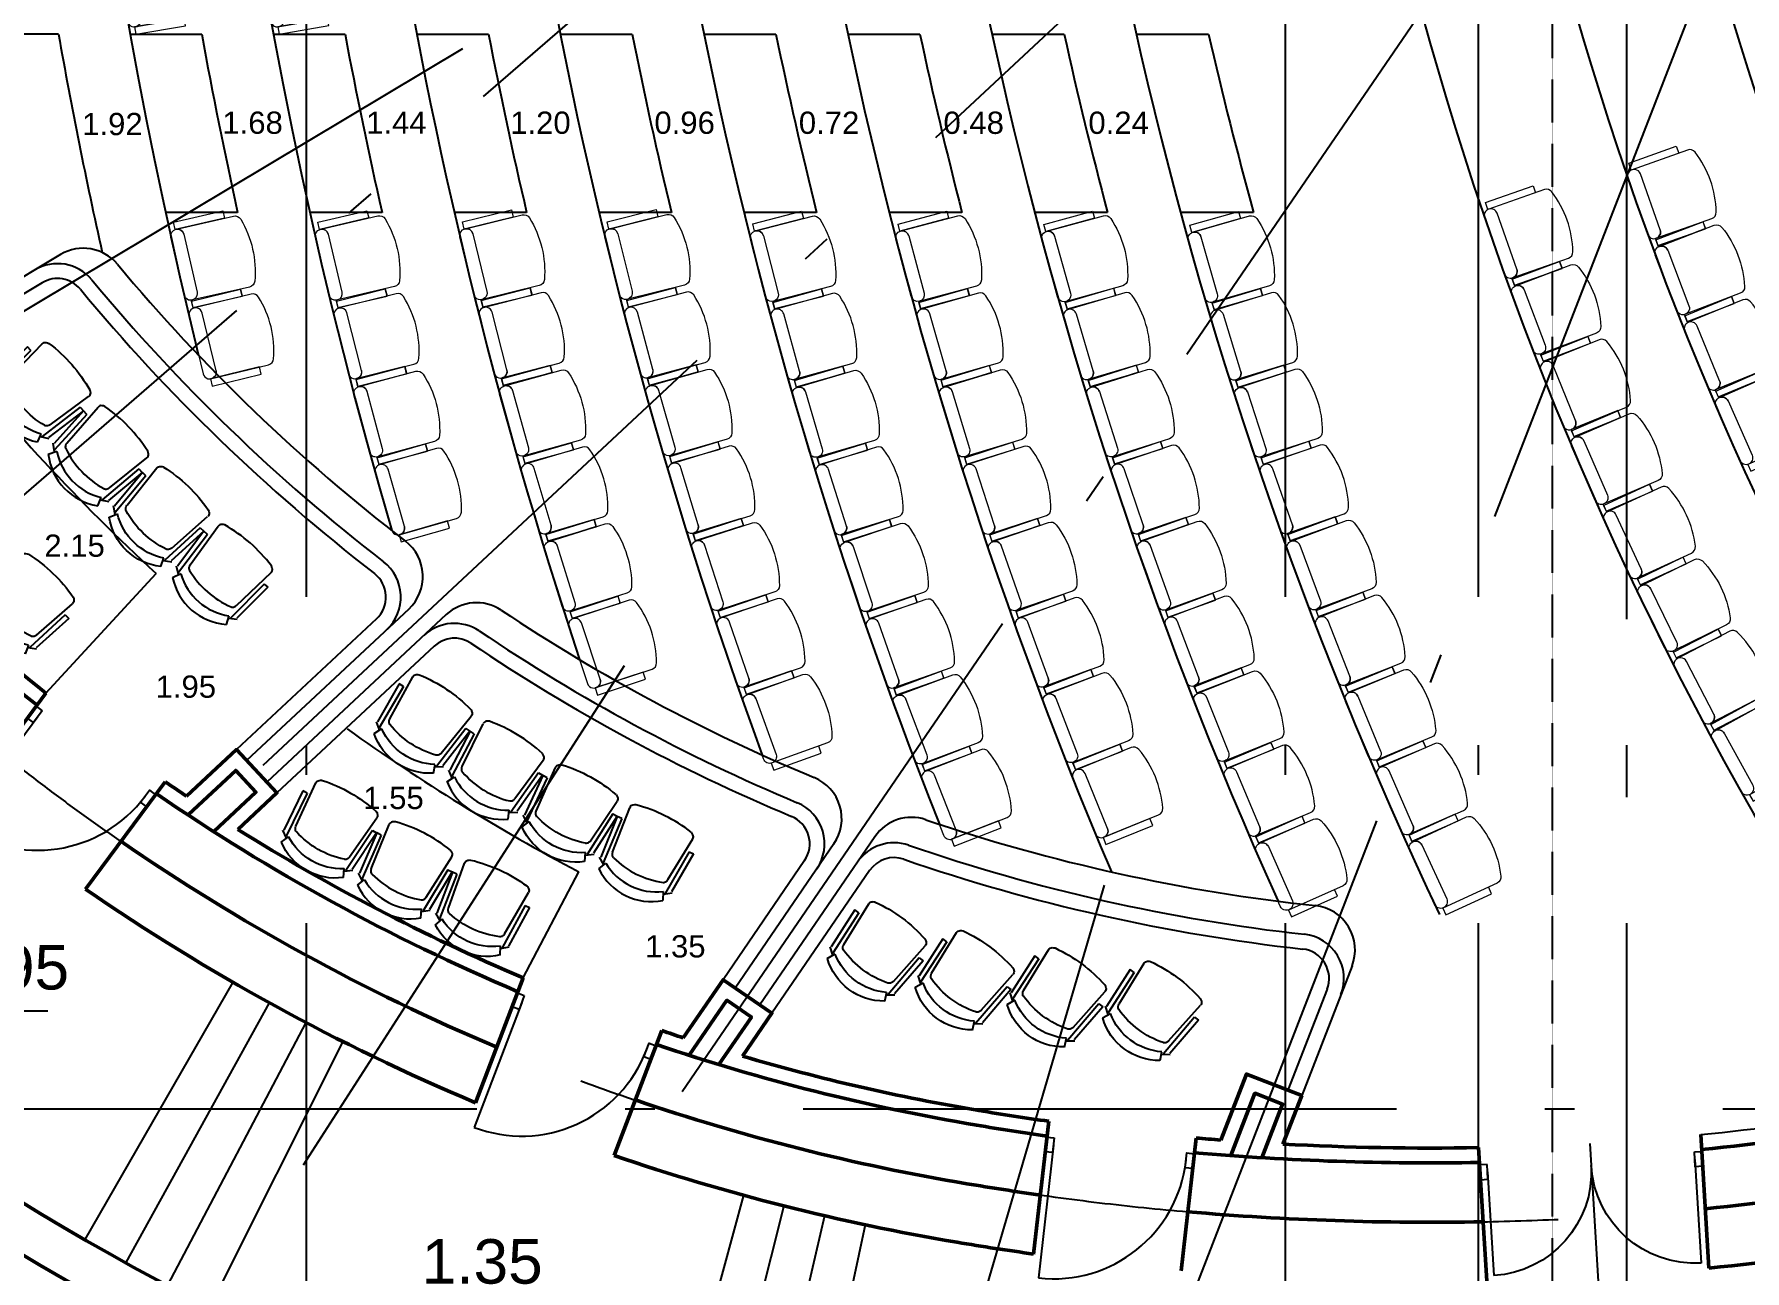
# Model space of a CAD drawing. Header units: millimetres. Extents: x 2558 to 253942, y 1343 to 186042.
# Drawn here: x 158767 to 170299, y 130652 to 138984 of the extents above; entities that cross this region are included whole.
import ezdxf

# ---------------------------------------------------------------- set-up
doc = ezdxf.new("R2010")
doc.units = ezdxf.units.MM
for name, pattern in [('DASHED', [0.75, 0.5, -0.25]), ('DOGSL_1', [0]), ('OSY', [6200, 4000, -1000, 200, -1000])]:
    doc.linetypes.add(name, pattern=pattern)
for name, color, linetype in [('axes', 40, 'OSY'), ('dim100', 7, 'Continuous'), ('DV', 70, 'Continuous'), ('F', 4, 'Continuous'), ('Furniture', 61, 'Continuous'), ('P', 3, 'Continuous'), ('R', 7, 'Continuous'), ('SEATS PARTER 54sm', 9, 'Continuous')]:
    doc.layers.add(name, color=color, linetype=linetype)
doc.layers.add('Kolumns', color=5, linetype='Continuous', lineweight=50)
doc.layers.add('ST', color=5, linetype='Continuous', lineweight=50)
doc.styles.add('DIM100', font='arial.ttf')

# ---------------------------------------------------------------- blocks, each defined once
blk = doc.blocks.new('otmetka')
at = {"color": 0}
for p, q in [((-277, 77), (-76, 278)), ((-263, 0), (1, 264)), ((1, 99), (-147, 247)), ((1, 189), (-85, 275)), ((-262, 0), (-286, 24)), ((-172, 0), (-270, 98)), ((-81, 0), (-240, 158)), ((1, 8), (-198, 208)), ((-172, 0), (1, 173)), ((-82, 0), (1, 83)), ((1, -234), (235, 0)), ((1, -144), (145, 0)), ((1, -53), (54, 0)), ((230, -175), (54, 0)), ((264, -119), (145, 0)), ((285, -49), (235, 0)), ((185, -221), (1, -37)), ((131, -257), (1, -128)), ((64, -281), (1, -218)), ((40, -285), (286, -39))]:
    blk.add_line(p, q, dxfattribs=at)
for p, q in [((0, 426), (0, -426)), ((-426, 0), (1885, 0))]:
    blk.add_line(p, q)
blk.add_circle((0, 0), 288)
blk = doc.blocks.new('90')
at = {"layer": 'DV'}
blk.add_line((50, 0), (50, -900), dxfattribs=at)
for points in [[(50, 50), (50, -50), (0, -50), (0, 50)], [(1000, 50), (1000, -50), (950, -50), (950, 50)]]:
    blk.add_lwpolyline(points, close=True, dxfattribs=at)
blk.add_arc((50, 0), 900, 270, 0, dxfattribs=at)
blk = doc.blocks.new('77')
at = {"layer": 'DV'}
for p, q in [((50, 0), (50, -700)), ((1450, 0), (1450, -700))]:
    blk.add_line(p, q, dxfattribs=at)
for points in [[(50, 50), (0, 50), (0, -50), (50, -50)], [(1450, 50), (1500, 50), (1500, -50), (1450, -50)]]:
    blk.add_lwpolyline(points, close=True, dxfattribs=at)
for centre, start, end in [((50, 0), 270, 0), ((1450, 0), 180, 270)]:
    blk.add_arc(centre, 700, start, end, dxfattribs=at)
blk = doc.blocks.new('C430')
at = {"linetype": 'DOGSL_1'}
for p, q in [((82, 190), (-210, 216)), ((211, 220), (160, 197)), ((82, -190), (-210, -216)), ((211, -220), (160, -197))]:
    blk.add_line(p, q, dxfattribs=at)
at = {"linetype": 'Continuous'}
for p, q in [((-129, 231), (-129, 261)), ((174, 204), (143, 248)), ((174, -204), (143, -248)), ((-129, -231), (-129, -261))]:
    blk.add_line(p, q, dxfattribs=at)
for p, q in [((-129, 261), (140, 242)), ((-129, 231), (165, 212)), ((-129, -231), (165, -212)), ((-129, -261), (140, -242))]:
    blk.add_line(p, q)
at = {"linetype": 'DOGSL_1'}
for centre, radius, start, end in [((-212, 189), 27.4, 86.0279, 142.3212), ((-173, 159), 76.7, 142.3214, 155.7722), ((77, 154), 36.8, 56.371, 82.2515), ((81, 157), 32.5, 24.2753, 58.9946), ((-173, -159), 76.7, 204.2278, 217.6786), ((-212, -189), 27.4, 217.6788, 273.9721), ((77, -154), 36.8, 277.7485, 303.629), ((81, -157), 32.5, 301.0054, 335.7247)]:
    blk.add_arc(centre, radius, start, end, dxfattribs=at)
for centre, radius, start, end in [((-76, 0), 361, 322.5632, 37.4365), ((685, 0), 947, 168.423, 191.577)]:
    blk.add_arc(centre, radius, start, end)
at = {"linetype": 'Continuous'}
for centre, radius, start, end in [((-415, 1), 552, 342.0039, 17.8524), ((-150, 0), 368, 327.6371, 32.3629)]:
    blk.add_arc(centre, radius, start, end, dxfattribs=at)

msp = doc.modelspace()

# ---------------------------------------------------------------- linework, layer by layer
at = {"layer": 'axes'}
for p, q in [((160601.4, 182593.4), (160601.4, 101893.4)), ((167201.4, 182593.4), (167201.4, 101893.4)), ((168501.4, 182593.4), (168501.4, 101893.4)), ((169501.4, 182593.4), (169501.4, 101893.4)), ((169501.4, 145243.4), (141538.7, 121013.6)), ((172301.4, 145243.4), (156982.9, 136095.4)), ((172301.4, 145243.4), (159778.4, 133562.5)), ((172301.4, 145243.4), (163135.9, 131858)), ((172301.4, 145243.4), (166433.4, 130119.2)), ((169501.4, 145243.4), (169501.4, 126349.1)), ((162743.4, 134727.7), (149497.7, 114117)), ((165979.7, 133249.7), (159077.3, 109742.2)), ((132951.4, 131743.4), (248059.2, 131743.4))]:
    msp.add_line(p, q, dxfattribs=at)
at = {"layer": 'axes', "color": 7}
msp.add_line((169254.5, 131510.5), (169447.1, 128316.3), dxfattribs=at)
at = {"layer": 'axes'}
msp.add_lwpolyline([(184501.4, 156693.7, -0.085567), (174506.5, 158416.8, 0.1275351), (165054.7, 159248.2, 0.8463785), (165054.7, 131238.7, 0.1275351), (174506.5, 132070, -0.085567), (184501.4, 133793.1, 0.0760907)], format="xyb", dxfattribs=at)
for radius, end in [(32000, 270), (30000, 271.14599), (28000, 270), (24400, 270)]:
    msp.add_arc((169501.4, 145243.4), radius, 90, end, dxfattribs=at)
at = {"layer": 'F'}
msp.add_arc((168177.4, 149880.7), 18401.8, 275.69154, 282.91242, dxfattribs=at)
at = {"layer": 'Kolumns'}
for points in [[(156509.8, 136769.1, 0.0589081), (158786.3, 134462.9, 0.0589081)], [(159589.6, 133867.3, 0.0504838), (162027.8, 132532.6, 0.0504838)], [(159351.2, 133545.8, 0.0509956), (161885.4, 132158.6, 0.0509956)], [(162962.3, 132176.9, 0.0403902), (165120.8, 131633.2, 0.0064863), (165595.2, 131560, 0.0064863)], [(170008.4, 131469.7, 0.0316108), (172314.7, 131847.5, 0.0316108)], [(162819.9, 131802.8, 0.040646), (165054.7, 131238.7, 0.0066296), (165550.1, 131162.4, 0.0066296)], [(166588.8, 131447.2, 0.0260042), (168510.9, 131381.9, 0.0260042)], [(170032.4, 131070.2, 0.0319745), (172415.8, 131460.2, 0.0319745)], [(166543.7, 131049.7, 0.0263706), (168535, 130982.3, 0.0263706)]]:
    msp.add_lwpolyline(points, format="xyb", dxfattribs=at)
for points in [[(159806.6, 133725.5), (160125.6, 134023.1), (160262, 133876.9), (159978.8, 133612.7)], [(163183.1, 132103.9), (163436.8, 132474.5), (163601.9, 132361.5), (163382.7, 132041.5)], [(166833.8, 131427.8), (166996.8, 131847.8), (167183.2, 131775.4), (167042.9, 131413.7)]]:
    msp.add_lwpolyline(points, dxfattribs=at)
at = {"layer": 'P'}
for p, q in [((158930.7, 138984.2), (158448.3, 138984.2)), ((159413.3, 138984.2), (159896.2, 138984.2)), ((160379.2, 138984.2), (160862.5, 138984.2)), ((161346, 138984.2), (161829.8, 138984.2)), ((162313.8, 138984.2), (162798.2, 138984.2)), ((163282.8, 138984.2), (163767.7, 138984.2)), ((164252.9, 138984.2), (164738.5, 138984.2)), ((165224.4, 138984.2), (165710.7, 138984.2)), ((166197.4, 138984.2), (166684.5, 138984.2)), ((159652.1, 137784.2), (160138.4, 137784.2)), ((160624.9, 137784.2), (161111.8, 137784.2)), ((161599.1, 137784.2), (162086.7, 137784.2)), ((162574.7, 137784.2), (163063.1, 137784.2)), ((163551.9, 137784.2), (164041.2, 137784.2)), ((164530.9, 137784.2), (165021.1, 137784.2)), ((165511.9, 137784.2), (166003.2, 137784.2)), ((166495, 137784.2), (166987.5, 137784.2)), ((158944.1, 137499.6), (157372.1, 136560.8)), ((158821.5, 137309.9), (157423.4, 136475)), ((158845.8, 134543.3), (159589.3, 135350.4)), ((161075.2, 135045.7), (160130.5, 134164.5)), ((161291.7, 135110.8), (160198.7, 134091.3)), ((161544.7, 135073.3), (160335.2, 133945.1)), ((161463.4, 134860.7), (160403.4, 133872)), ((160262, 133876.9), (160125.6, 134023.1)), ((164434.1, 133576.9), (163658.4, 132444.1)), ((164158.6, 133528.6), (163493.3, 132557.1)), ((162063.4, 132626.1), (162439, 133340.2)), ((163960.5, 133416.2), (163410.8, 132613.6)), ((164399.3, 133349.1), (163740.9, 132387.6)), ((167651.5, 132705.8), (167312.6, 131832.5)), ((160106.8, 132596.3), (159107.6, 130863.8)), ((167483.4, 132549), (167219.4, 131868.7)), ((160351.4, 132458.4), (159385.6, 130707)), ((163601.9, 132361.5), (163436.8, 132474.5)), ((160598.6, 132325.2), (159666.7, 130555.5)), ((160848.2, 132196.7), (159950.6, 130409.5)), ((163549.6, 131160.7), (163021.9, 129231.5)), ((163821.1, 131089.2), (163330.7, 129150.3)), ((164094, 131023), (163640.9, 129075)), ((164368.1, 130962), (163952.6, 129005.6))]:
    msp.add_line(p, q, dxfattribs=at)
for centre, radius, start, end in [((194001.4, 145243.4), 28499.8, 154.60656, 205.32595), ((190501.4, 145243.4), 23200, 148.05851, 211.26315), ((194001.4, 145243.4), 29449.8, 155.62958, 204.26217), ((194001.4, 145243.4), 30399.8, 156.79544, 203.05234), ((190501.4, 145243.4), 22200, 147.82141, 212.17859), ((194001.4, 145243.4), 31349.8, 158.11634, 201.68264), ((190501.4, 145243.4), 21200, 147.07226, 212.92774), ((194001.4, 145243.4), 32299.8, 159.61235, 200.13054), ((194001.4, 145243.4), 33249.8, 161.31568, 198.35971), ((194001.4, 145243.4), 34199.8, 163.27988, 196.3089), ((194001.4, 145243.4), 35149.8, 165.60123, 193.86476), ((194001.4, 145243.4), 35624.8, 190.11935, 192.53159), ((194001.4, 145243.4), 34674.8, 190.39963, 192.42257), ((194001.4, 145243.4), 33724.8, 190.69598, 192.77834), ((194001.4, 145243.4), 32774.8, 191.00983, 193.15528), ((194001.4, 145243.4), 31824.8, 191.34278, 193.55535), ((194001.4, 145243.4), 30874.8, 191.69664, 193.98079), ((194001.4, 145243.4), 29924.8, 192.07347, 194.4341), ((194001.4, 145243.4), 28974.8, 192.4756, 194.91816), ((194001.4, 145243.4), 28024.8, 192.90567, 195.43624), ((159097.9, 137242), 300, 39.80026, 120.84503), ((158924.1, 137138.2), 300, 39.6581, 120.84503), ((168701.4, 145243.4), 12200, 219.80026, 232.47219), ((158924.1, 137138.2), 200, 39.6581, 120.84503), ((168701.4, 145243.4), 12500, 219.6581, 232.3218), ((168701.4, 145243.4), 12400, 219.6581, 232.3218), ((168701.4, 145243.4), 13450, 218.30295, 227.35282), ((161087.1, 135330.2), 300, 313.00734, 52.47219), ((160938.8, 135191.9), 300, 313.00734, 52.3218), ((160938.8, 135191.9), 200, 313.00734, 52.3218), ((161749.3, 134853.9), 300, 56.2851, 133.00734), ((168742.5, 145333.9), 12299, 236.2851, 247.45052), ((161599.8, 134714.5), 300, 56.00111, 133.00734), ((168701.4, 145243.4), 12400, 236.00111, 247.2758), ((161599.8, 134714.5), 200, 56.00111, 133.00734), ((168701.4, 145243.4), 12500, 236.00111, 247.2758), ((168701.4, 145243.4), 13450, 234.42328, 242.25082), ((163911.1, 133698.1), 300, 325.59896, 67.45052), ((163795.4, 133529.2), 300, 325.59896, 67.2758), ((163795.4, 133529.2), 200, 325.59896, 67.2758), ((164681.6, 133407.4), 300, 71.24119, 145.59896), ((168701.4, 145243.4), 12200, 251.24119, 263.89401), ((164564.3, 133236.1), 300, 70.98871, 145.59896), ((164564.3, 133236.1), 200, 70.98871, 145.59896), ((168701.4, 145243.4), 12400, 250.98871, 263.65069), ((168701.4, 145243.4), 12500, 250.98871, 263.65069), ((167371.8, 132814.3), 300, 338.79434, 83.89401), ((167296.9, 132621.3), 300, 338.79434, 83.65069), ((167296.9, 132621.3), 200, 338.79434, 83.65069)]:
    msp.add_arc(centre, radius, start, end, dxfattribs=at)
at = {"layer": 'R', "color": 7, "linetype": 'DASHED'}
msp.add_line((169001.4, 182593.4), (169001.4, 109343.4), dxfattribs=at)
at = {"layer": 'SEATS PARTER 54sm', "linetype": 'Continuous', "lineweight": 0}
for points in [[(159485.7, 139086), (159417.7, 139480.2, 1), (159329.1, 139464.9), (159397.1, 139070.7, 1), (159485.7, 139086, -0.4142126), (159449.1, 139034), (159444.1, 139033.1), (159452.6, 138983.9), (159787.7, 139041.7), (159779.2, 139090.9), (159444.1, 139033.1), (159841.4, 139101.7, 0.3245338), (159878.3, 139139.5, 0.1591003), (159805.6, 139561.2, 0.3245338), (159758.1, 139584.5), (159360.8, 139516), (159352.3, 139565.3), (159687.4, 139623.1), (159695.9, 139573.8)], [(160451.1, 139086.4), (160381.2, 139480.3, 1), (160292.6, 139464.5), (160362.5, 139070.7, 1), (160451.1, 139086.4, -0.4142126), (160414.6, 139034.3), (160409.7, 139033.4), (160418.4, 138984.2), (160753.2, 139043.6), (160744.5, 139092.8), (160409.7, 139033.4), (160806.7, 139103.8, 0.3245338), (160843.4, 139141.9, 0.1591003), (160768.6, 139563.2, 0.3245338), (160721.1, 139586.3), (160324.1, 139515.8), (160315.4, 139565.1), (160650.1, 139624.5), (160658.9, 139575.3)], [(169729.2, 137666.7), (169595.5, 138043.7, 1), (169510.7, 138013.6), (169644.3, 137636.6, 1), (169729.2, 137666.7, -0.4142126), (169701.8, 137609.2), (169697.1, 137607.6), (169713.8, 137560.4), (170034.2, 137674), (170017.5, 137721.2), (169697.1, 137607.6), (170077.1, 137742.3, 0.3245338), (170107, 137785.8, 0.1591003), (169964, 138189.2, 0.3245338), (169913.3, 138204.1), (169533.3, 138069.4), (169516.6, 138116.5), (169837.1, 138230.1), (169853.8, 138183)], [(168762, 137400.4), (168629.6, 137777.8, 1), (168544.6, 137748), (168677.1, 137370.6, 1), (168762, 137400.4, -0.4142126), (168734.5, 137343.1), (168729.8, 137341.4), (168746.3, 137294.2), (169067.1, 137406.8), (169050.6, 137454), (168729.8, 137341.4), (169110.2, 137474.9, 0.3245338), (169140.3, 137518.4, 0.1591003), (168998.5, 137922.2, 0.3245338), (168947.9, 137937.3), (168567.5, 137803.7), (168550.9, 137850.9), (168871.7, 137963.5), (168888.3, 137916.4)], [(159776, 137636.3), (159865.1, 137246.3, -1), (159777.3, 137226.3), (159688.3, 137616.2, -1), (159776, 137636.3, 0.4142126), (159722.2, 137670.1), (159717.3, 137669), (159706.2, 137717.8), (160037.6, 137793.4), (160048.8, 137744.7), (159717.3, 137669), (160110.3, 137758.7, -0.3245338), (160159, 137738, -0.1591003), (160254.2, 137320.8, -0.3245338), (160219.4, 137281), (159826.3, 137191.3), (159837.4, 137142.5), (160168.9, 137218.2), (160157.8, 137267)], [(160749.9, 137636), (160841.4, 137246.6, -1), (160753.8, 137226), (160662.3, 137615.4, -1), (160749.9, 137636, 0.4142126), (160695.8, 137669.5), (160691, 137668.4), (160679.5, 137717), (161010.5, 137794.8), (161022, 137746.1), (160691, 137668.4), (161083.5, 137760.6, -0.3245338), (161132.2, 137740.2, -0.1591003), (161230.1, 137323.6, -0.3245338), (161195.5, 137283.6), (160803, 137191.4), (160814.5, 137142.7), (161145.5, 137220.4), (161134, 137269.1)], [(161724.3, 137639.8), (161818.4, 137251, -1), (161730.9, 137229.8), (161636.8, 137618.6, -1), (161724.3, 137639.8, 0.4142126), (161670, 137672.9), (161665.1, 137671.7), (161653.4, 137720.3), (161983.8, 137800.3), (161995.6, 137751.7), (161665.1, 137671.7), (162057, 137766.6, -0.3245338), (162105.9, 137746.5, -0.1591003), (162206.5, 137330.5, -0.3245338), (162172.2, 137290.3), (161780.4, 137195.5), (161792.1, 137146.9), (162122.6, 137226.8), (162110.8, 137275.4)], [(162701, 137640.2), (162797.8, 137252.1, -1), (162710.5, 137230.3), (162613.7, 137618.4, -1), (162701, 137640.2, 0.4142126), (162646.4, 137672.9), (162641.6, 137671.7), (162629.5, 137720.2), (162959.4, 137802.5), (162971.5, 137754), (162641.6, 137671.7), (163032.8, 137769.3, -0.3245338), (163081.8, 137749.6, -0.1591003), (163185.4, 137334.4, -0.3245338), (163151.4, 137293.9), (162760.2, 137196.3), (162772.3, 137147.8), (163102.2, 137230.1), (163090.1, 137278.6)], [(163682.8, 137626.9), (163782.8, 137239.6, -1), (163695.6, 137217.1), (163595.7, 137604.4, -1), (163682.8, 137626.9, 0.4142126), (163628, 137659.2), (163623.2, 137658), (163610.7, 137706.4), (163939.9, 137791.3), (163952.4, 137742.9), (163623.2, 137658), (164013.6, 137758.7, -0.3245338), (164062.7, 137739.3, -0.1591003), (164169.6, 137325, -0.3245338), (164136, 137284.2), (163745.6, 137183.5), (163758.1, 137135.1), (164087.3, 137220), (164074.8, 137268.4)], [(164663.4, 137626.4), (164766.5, 137239.9, -1), (164679.5, 137216.7), (164576.5, 137603.2, -1), (164663.4, 137626.4, 0.4142126), (164608.3, 137658.3), (164603.5, 137657), (164590.6, 137705.3), (164919.1, 137792.9), (164932, 137744.6), (164603.5, 137657), (164993.1, 137760.9, -0.3245338), (165042.4, 137741.9, -0.1591003), (165152.7, 137328.4, -0.3245338), (165119.3, 137287.4), (164729.8, 137183.5), (164742.7, 137135.2), (165071.2, 137222.8), (165058.3, 137271.1)], [(165646.6, 137624.1), (165753, 137238.5, -1), (165666.2, 137214.6), (165559.8, 137600.2, -1), (165646.6, 137624.1, 0.4142126), (165591.2, 137655.5), (165586.4, 137654.2), (165573.1, 137702.4), (165900.8, 137792.9), (165914.1, 137744.7), (165586.4, 137654.2), (165975, 137761.5, -0.3245338), (166024.5, 137742.9, -0.1591003), (166138.4, 137330.4, -0.3245338), (166105.4, 137289.1), (165716.8, 137181.9), (165730.1, 137133.7), (166057.8, 137224.1), (166044.5, 137272.3)], [(166632.8, 137619.2), (166742.9, 137234.6, -1), (166656.3, 137209.9), (166546.3, 137594.4, -1), (166632.8, 137619.2, 0.4142126), (166577.2, 137650.1), (166572.4, 137648.7), (166558.6, 137696.8), (166885.5, 137790.3), (166899.2, 137742.3), (166572.4, 137648.7), (166960, 137759.6, -0.3245338), (167009.6, 137741.6, -0.1591003), (167127.4, 137330.2, -0.3245338), (167094.8, 137288.6), (166707.2, 137177.6), (166720.9, 137129.6), (167047.8, 137223.1), (167034, 137271.2)], [(169780.1, 137528.6), (169923, 137155, -1), (169839, 137122.8), (169696, 137496.4, -1), (169780.1, 137528.6, 0.4142126), (169721.9, 137554.5), (169717.3, 137552.8), (169699.4, 137599.4), (170017, 137721), (170034.8, 137674.3), (169717.3, 137552.8), (170093.8, 137696.8, -0.3245338), (170144.9, 137683.1, -0.1591003), (170297.8, 137283.5, -0.3245338), (170268.9, 137239.2), (169892.4, 137095.1), (169910.3, 137048.4), (170227.8, 137169.9), (170209.9, 137216.6)], [(168812.3, 137262.4), (168953.7, 136888.3, -1), (168869.5, 136856.5), (168728.1, 137230.6, -1), (168812.3, 137262.4, 0.4142126), (168754.3, 137288.6), (168749.6, 137286.9), (168732, 137333.6), (169050, 137453.8), (169067.7, 137407), (168749.6, 137286.9), (169126.8, 137429.4, -0.3245338), (169177.8, 137415.5, -0.1591003), (169329, 137015.1, -0.3245338), (169300, 136971), (168922.8, 136828.5), (168940.5, 136781.7), (169258.5, 136901.9), (169240.9, 136948.7)], [(159993.4, 136717.1), (159898.3, 137105.7, 1), (159810.9, 137084.3), (159905.9, 136695.7, 1), (159993.4, 136717.1, -0.4142126), (159960.3, 136662.7), (159955.5, 136661.5), (159967.4, 136613), (160297.6, 136693.8), (160285.7, 136742.3), (159955.5, 136661.5), (160347.1, 136757.4, 0.3245338), (160381.3, 136797.7, 0.1591003), (160279.6, 137213.3, 0.3245338), (160230.7, 137233.3), (159839, 137137.5), (159827.2, 137186.1), (160157.4, 137266.9), (160169.3, 137218.3)], [(160973.3, 136718.2), (160875.6, 137106.1, 1), (160788.4, 137084.1), (160886.1, 136696.2, 1), (160973.3, 136718.2, -0.4142126), (160940.7, 136663.6), (160935.8, 136662.3), (160948.1, 136613.9), (161277.8, 136696.9), (161265.5, 136745.4), (160935.8, 136662.3), (161326.8, 136760.8, 0.3245338), (161360.7, 136801.4, 0.1591003), (161256.2, 137216.3, 0.3245338), (161207.1, 137236), (160816.2, 137137.5), (160803.9, 137186), (161133.6, 137269), (161145.9, 137220.5)], [(161954, 136723.4), (161853.6, 137110.6, 1), (161766.5, 137088), (161866.9, 136700.8, 1), (161954, 136723.4, -0.4142126), (161921.8, 136668.5), (161916.9, 136667.3), (161929.5, 136618.9), (162258.6, 136704.2), (162246, 136752.6), (161916.9, 136667.3), (162307.2, 136768.5, 0.3245338), (162340.8, 136809.3, 0.1591003), (162233.3, 137223.5, 0.3245338), (162184.1, 137242.8), (161793.9, 137141.6), (161781.3, 137190), (162110.4, 137275.3), (162123, 137226.9)], [(162937.5, 136725.4), (162834.1, 137111.8, 1), (162747.2, 137088.5), (162850.5, 136702.1, 1), (162937.5, 136725.4, -0.4142126), (162905.6, 136670.3), (162900.8, 136669), (162913.7, 136620.7), (163242.2, 136708.5), (163229.3, 136756.8), (162900.8, 136669), (163290.3, 136773.2, 0.3245338), (163323.6, 136814.2, 0.1591003), (163213, 137227.6, 0.3245338), (163163.6, 137246.5), (162774.2, 137142.3), (162761.2, 137190.6), (163089.7, 137278.5), (163102.6, 137230.2)], [(163926.9, 136713.9), (163820.2, 137099.4, 1), (163733.5, 137075.4), (163840.2, 136689.9, 1), (163926.9, 136713.9, -0.4142126), (163895.5, 136658.5), (163890.7, 136657.2), (163904, 136609), (164231.7, 136699.7), (164218.4, 136747.9), (163890.7, 136657.2), (164279.3, 136764.7, 0.3245338), (164312.2, 136806.1, 0.1591003), (164198.1, 137218.5, 0.3245338), (164148.6, 137237), (163760, 137129.5), (163746.7, 137177.7), (164074.4, 137268.3), (164087.7, 137220.1)], [(164915.2, 136715.3), (164805.2, 137099.9, 1), (164718.6, 137075.2), (164828.6, 136690.6, 1), (164915.2, 136715.3, -0.4142126), (164884.3, 136659.7), (164879.5, 136658.3), (164893.2, 136610.3), (165220.1, 136703.8), (165206.4, 136751.8), (164879.5, 136658.3), (165267.1, 136769.2, 0.3245338), (165299.7, 136810.8, 0.1591003), (165182, 137222.2, 0.3245338), (165132.4, 137240.3), (164744.7, 137129.4), (164731, 137177.5), (165057.9, 137271), (165071.6, 137222.9)], [(165906.6, 136715.2), (165793, 137098.8, 1), (165706.7, 137073.2), (165820.3, 136689.7, 1), (165906.6, 136715.2, -0.4142126), (165876.2, 136659.3), (165871.4, 136657.9), (165885.6, 136609.9), (166211.6, 136706.5), (166197.4, 136754.4), (165871.4, 136657.9), (166258, 136772.4, 0.3245338), (166290.2, 136814.3, 0.1591003), (166168.7, 137224.6, 0.3245338), (166118.8, 137242.2), (165732.3, 137127.7), (165718.1, 137175.7), (166044.1, 137272.2), (166058.3, 137224.3)], [(166901.7, 136712.7), (166784.2, 137095.1, 1), (166698.2, 137068.7), (166815.6, 136686.3, 1), (166901.7, 136712.7, -0.4142126), (166871.9, 136656.5), (166867.1, 136655), (166881.8, 136607.2), (167206.8, 136707), (167192.1, 136754.8), (166867.1, 136655), (167252.5, 136773.4, 0.3245338), (167284.3, 136815.6, 0.1591003), (167158.7, 137224.7, 0.3245338), (167108.7, 137241.8), (166723.2, 137123.4), (166708.6, 137171.2), (167033.6, 137271), (167048.3, 137223.2)], [(170129.5, 136648.3), (169977.3, 137018.2, 1), (169894.1, 136984), (170046.2, 136614.1, 1), (170129.5, 136648.3, -0.4142126), (170105, 136589.6), (170100.3, 136587.7), (170119.3, 136541.4), (170433.8, 136670.7), (170414.8, 136717), (170100.3, 136587.7), (170473.2, 136741, 0.3245338), (170501, 136786, 0.1591003), (170338.2, 137181.8, 0.3245338), (170286.8, 137194.2), (169913.9, 137040.8), (169894.9, 137087.1), (170209.4, 137216.4), (170228.4, 137170.1)], [(169157.4, 136380.8), (169007.2, 136751.5, 1), (168923.8, 136717.7), (169074, 136347, 1), (169157.4, 136380.8, -0.4142126), (169132.6, 136322.2), (169128, 136320.3), (169146.7, 136274), (169461.9, 136401.6), (169443.1, 136448), (169128, 136320.3), (169501.6, 136471.7, 0.3245338), (169529.6, 136516.5, 0.1591003), (169369, 136913.1, 0.3245338), (169317.7, 136925.8), (168944, 136774.4), (168925.2, 136820.8), (169240.3, 136948.4), (169259.1, 136902.1)], [(161009.8, 136578.2), (161113.7, 136192, -1), (161026.7, 136168.6), (160922.9, 136554.9, -1), (161009.8, 136578.2, 0.4142126), (160954.6, 136610), (160949.8, 136608.7), (160936.8, 136657), (161265.2, 136745.3), (161278.1, 136697), (160949.8, 136608.7), (161339.2, 136713.4, -0.3245338), (161388.5, 136694.5, -0.1591003), (161499.7, 136281.3, -0.3245338), (161466.4, 136240.2), (161077.1, 136135.5), (161090, 136087.2), (161418.4, 136175.5), (161405.4, 136223.8)], [(161991.5, 136583.6), (162098.3, 136198.1, -1), (162011.6, 136174.1), (161904.8, 136559.5, -1), (161991.5, 136583.6, 0.4142126), (161936.1, 136614.9), (161931.3, 136613.6), (161918, 136661.8), (162245.6, 136752.5), (162259, 136704.4), (161931.3, 136613.6), (162319.9, 136721.2, -0.3245338), (162369.4, 136702.7, -0.1591003), (162483.6, 136290.3, -0.3245338), (162450.7, 136249), (162062.1, 136141.4), (162075.5, 136093.2), (162403.1, 136184), (162389.8, 136232.1)], [(162976.1, 136585.7), (163086, 136201.1, -1), (162999.5, 136176.4), (162889.6, 136561, -1), (162976.1, 136585.7, 0.4142126), (162920.5, 136616.6), (162915.7, 136615.2), (162901.9, 136663.3), (163228.8, 136756.7), (163242.6, 136708.7), (162915.7, 136615.2), (163303.3, 136726, -0.3245338), (163353, 136707.9, -0.1591003), (163470.6, 136296.5, -0.3245338), (163438, 136254.9), (163050.3, 136144.1), (163064, 136096), (163391, 136189.4), (163377.2, 136237.5)], [(163966.8, 136574.5), (164080.2, 136190.9, -1), (163993.9, 136165.4), (163880.5, 136549, -1), (163966.8, 136574.5, 0.4142126), (163910.9, 136604.9), (163906.1, 136603.4), (163891.9, 136651.4), (164218, 136747.8), (164232.1, 136699.8), (163906.1, 136603.4), (164292.7, 136717.7, -0.3245338), (164342.6, 136700.1, -0.1591003), (164463.9, 136289.7, -0.3245338), (164431.6, 136247.8), (164045, 136133.5), (164059.2, 136085.6), (164385.2, 136182), (164371, 136229.9)], [(164956.4, 136576.1), (165073.3, 136193.6, -1), (164987.2, 136167.3), (164870.3, 136549.8, -1), (164956.4, 136576.1, 0.4142126), (164900.2, 136606), (164895.4, 136604.5), (164880.8, 136652.3), (165205.9, 136751.7), (165220.5, 136703.9), (164895.4, 136604.5), (165281, 136722.4, -0.3245338), (165331, 136705.2, -0.1591003), (165456, 136295.9, -0.3245338), (165424.2, 136253.7), (165038.6, 136135.9), (165053.2, 136088.1), (165378.4, 136187.5), (165363.8, 136235.3)], [(165949.1, 136576.2), (166069.8, 136194.9, -1), (165984, 136167.7), (165863.3, 136549.1, -1), (165949.1, 136576.2, 0.4142126), (165892.6, 136605.6), (165887.9, 136604), (165872.8, 136651.7), (166197, 136754.3), (166212, 136706.6), (165887.9, 136604), (166272.3, 136725.7, -0.3245338), (166322.4, 136709, -0.1591003), (166451.5, 136301, -0.3245338), (166420.1, 136258.5), (166035.7, 136136.9), (166050.8, 136089.2), (166375, 136191.8), (166359.9, 136239.5)], [(166945.7, 136574), (167070.5, 136193.9, -1), (166985, 136165.9), (166860.2, 136545.9, -1), (166945.7, 136574, 0.4142126), (166888.9, 136602.7), (166884.2, 136601.1), (166868.6, 136648.6), (167191.6, 136754.7), (167207.2, 136707.2), (166884.2, 136601.1), (167267.3, 136726.9, -0.3245338), (167317.6, 136710.7, -0.1591003), (167451, 136304.1, -0.3245338), (167420.1, 136261.3), (167037, 136135.6), (167052.6, 136088.1), (167375.6, 136194.1), (167360, 136241.6)], [(170187.1, 136512.9), (170348.4, 136146.8, -1), (170266, 136110.6), (170104.7, 136476.6, -1), (170187.1, 136512.9, 0.4142126), (170127.8, 136535.9), (170123.2, 136533.9), (170103.1, 136579.7), (170414.2, 136716.7), (170434.4, 136671), (170123.2, 136533.9), (170492.2, 136696.5, -0.3245338), (170543.8, 136685.3, -0.1591003), (170716.4, 136293.7, -0.3245338), (170689.7, 136248), (170320.8, 136085.5), (170340.9, 136039.7), (170652.1, 136176.8), (170631.9, 136222.6)], [(169214.1, 136245.3), (169373.1, 135878.3, -1), (169290.5, 135842.5), (169131.6, 136209.6, -1), (169214.1, 136245.3, 0.4142126), (169155, 136268.8), (169150.4, 136266.8), (169130.5, 136312.6), (169442.5, 136447.7), (169462.4, 136401.8), (169150.4, 136266.8), (169520.4, 136426.9, -0.3245338), (169572, 136415.5, -0.1591003), (169742, 136022.8, -0.3245338), (169715.1, 135977.3), (169345.1, 135817.1), (169364.9, 135771.2), (169676.9, 135906.3), (169657.1, 135952.2)], [(161262.4, 135668), (161152.3, 136052.6, 1), (161065.8, 136027.8), (161175.8, 135643.3, 1), (161262.4, 135668, -0.4142126), (161231.5, 135612.4), (161226.7, 135611), (161240.4, 135562.9), (161567.3, 135656.5), (161553.6, 135704.5), (161226.7, 135611), (161614.3, 135721.9, 0.3245338), (161646.9, 135763.5, 0.1591003), (161529.2, 136174.9, 0.3245338), (161479.5, 136193), (161091.9, 136082.1), (161078.1, 136130.2), (161405, 136223.7), (161418.8, 136175.6)], [(162251.2, 135675.2), (162138.1, 136058.9, 1), (162051.8, 136033.5), (162164.9, 135649.8, 1), (162251.2, 135675.2, -0.4142126), (162220.7, 135619.3), (162216, 135617.9), (162230.1, 135570), (162556.2, 135666.1), (162542.1, 135714.1), (162216, 135617.9), (162602.7, 135731.9, 0.3245338), (162634.9, 135773.8, 0.1591003), (162513.9, 136184.3, 0.3245338), (162464.1, 136201.9), (162077.4, 136087.9), (162063.3, 136135.9), (162389.4, 136232), (162403.5, 136184.1)], [(163243.4, 135679.4), (163127, 136062.1, 1), (163040.9, 136035.9), (163157.3, 135653.2, 1), (163243.4, 135679.4, -0.4142126), (163213.4, 135623.3), (163208.7, 135621.8), (163223.2, 135574), (163548.5, 135672.9), (163533.9, 135720.8), (163208.7, 135621.8), (163594.4, 135739.1, 0.3245338), (163626.3, 135781.3, 0.1591003), (163501.8, 136190.7, 0.3245338), (163451.8, 136207.9), (163066.1, 136090.6), (163051.5, 136138.5), (163376.8, 136237.4), (163391.4, 136189.6)], [(164242.6, 135670.6), (164122.5, 136052.1, 1), (164036.7, 136025.1), (164156.7, 135643.6, 1), (164242.6, 135670.6, -0.4142126), (164213.1, 135614.1), (164208.4, 135612.6), (164223.4, 135564.9), (164547.7, 135667), (164532.7, 135714.7), (164208.4, 135612.6), (164593, 135733.6, 0.3245338), (164624.5, 135776.1, 0.1591003), (164496, 136184.3, 0.3245338), (164445.9, 136201.1), (164061.3, 136080), (164046.3, 136127.7), (164370.6, 136229.8), (164385.6, 136182.1)], [(165240.7, 135674.7), (165117, 136055.1, 1), (165031.4, 136027.2), (165155.1, 135646.9, 1), (165240.7, 135674.7, -0.4142126), (165211.9, 135618), (165207.1, 135616.4), (165222.6, 135568.9), (165545.9, 135674.1), (165530.4, 135721.6), (165207.1, 135616.4), (165590.5, 135741.2, 0.3245338), (165621.6, 135783.9, 0.1591003), (165489.2, 136190.9, 0.3245338), (165438.9, 136207.2), (165055.5, 136082.4), (165040, 136129.9), (165363.3, 136235.1), (165378.8, 136187.6)], [(166242.7, 135677.6), (166115, 136056.7, 1), (166029.7, 136027.9), (166157.4, 135648.9, 1), (166242.7, 135677.6, -0.4142126), (166214.4, 135620.6), (166209.7, 135619), (166225.7, 135571.6), (166547.8, 135680.2), (166531.9, 135727.6), (166209.7, 135619), (166591.8, 135747.8, 0.3245338), (166622.4, 135790.8, 0.1591003), (166485.7, 136196.4, 0.3245338), (166435.3, 136212.1), (166053.2, 136083.4), (166037.2, 136130.7), (166359.4, 136239.3), (166375.4, 136191.9)], [(167249.2, 135678.5), (167117.2, 136056.1, 1), (167032.2, 136026.4), (167164.2, 135648.8, 1), (167249.2, 135678.5, -0.4142126), (167221.6, 135621.1), (167216.8, 135619.5), (167233.3, 135572.3), (167554.3, 135684.5), (167537.8, 135731.7), (167216.8, 135619.5), (167597.4, 135752.6, 0.3245338), (167627.6, 135796, 0.1591003), (167486.3, 136199.9, 0.3245338), (167435.7, 136215.1), (167055.1, 136082), (167038.6, 136129.2), (167359.6, 136241.4), (167376.1, 136194.2)], [(169600.6, 135381), (169433, 135744.2, 1), (169351.3, 135706.5), (169518.8, 135343.3, 1), (169600.6, 135381, -0.4142126), (169578.6, 135321.3), (169574, 135319.2), (169595, 135273.8), (169903.7, 135416.2), (169882.7, 135461.6), (169574, 135319.2), (169940.1, 135488.1, 0.3245338), (169966, 135534.2, 0.1591003), (169786.7, 135922.7, 0.3245338), (169734.9, 135933), (169368.8, 135764.1), (169347.8, 135809.5), (169656.5, 135951.9), (169677.5, 135906.5)], [(162293.3, 135536.7), (162412.7, 135154.9, -1), (162326.8, 135128.1), (162207.4, 135509.9, -1), (162293.3, 135536.7, 0.4142126), (162236.9, 135566.2), (162232.1, 135564.7), (162217.2, 135612.5), (162541.7, 135713.9), (162556.6, 135666.2), (162232.1, 135564.7), (162616.9, 135685.1, -0.3245338), (162667, 135668.2, -0.1591003), (162794.7, 135259.8, -0.3245338), (162763.2, 135217.4), (162378.4, 135097.1), (162393.3, 135049.4), (162717.8, 135150.8), (162702.9, 135198.6)], [(163286.7, 135541.2), (163409.6, 135160.5, -1), (163323.9, 135132.8), (163201.1, 135513.5, -1), (163286.7, 135541.2, 0.4142126), (163230.1, 135570.2), (163225.3, 135568.6), (163210, 135616.2), (163533.5, 135720.6), (163548.9, 135673), (163225.3, 135568.6), (163609, 135692.5, -0.3245338), (163659.3, 135676.1, -0.1591003), (163790.7, 135268.8, -0.3245338), (163759.5, 135226.1), (163375.8, 135102.3), (163391.2, 135054.7), (163714.7, 135159.1), (163699.4, 135206.7)], [(164287.3, 135532.6), (164414, 135153.2, -1), (164328.6, 135124.7), (164201.9, 135504.1, -1), (164287.3, 135532.6, 0.4142126), (164230.4, 135561), (164225.6, 135559.4), (164209.8, 135606.9), (164532.3, 135714.5), (164548.1, 135667.1), (164225.6, 135559.4), (164608, 135687.1, -0.3245338), (164658.4, 135671.2, -0.1591003), (164794, 135265.3, -0.3245338), (164763.2, 135222.4), (164380.8, 135094.7), (164396.6, 135047.2), (164719.1, 135154.9), (164703.3, 135202.3)], [(165286.9, 135537), (165417.5, 135159, -1), (165332.4, 135129.6), (165201.8, 135507.7, -1), (165286.9, 135537, 0.4142126), (165229.7, 135564.9), (165224.9, 135563.2), (165208.6, 135610.5), (165530, 135721.5), (165546.3, 135674.2), (165224.9, 135563.2), (165606, 135694.9, -0.3245338), (165656.6, 135679.5, -0.1591003), (165796.3, 135275, -0.3245338), (165766, 135231.7), (165384.9, 135100.1), (165401.2, 135052.8), (165722.6, 135163.8), (165706.3, 135211.1)], [(166290.4, 135540.3), (166425.2, 135163.7, -1), (166340.4, 135133.4), (166205.7, 135510, -1), (166290.4, 135540.3, 0.4142126), (166232.9, 135567.5), (166228.2, 135565.8), (166211.3, 135612.9), (166531.4, 135727.4), (166548.3, 135680.4), (166228.2, 135565.8), (166607.8, 135701.6, -0.3245338), (166658.5, 135686.8, -0.1591003), (166802.7, 135283.9, -0.3245338), (166772.9, 135240.3), (166393.2, 135104.5), (166410.1, 135057.4), (166730.2, 135171.9), (166713.4, 135219)], [(167298.6, 135541.5), (167437.8, 135166.6, -1), (167353.4, 135135.2), (167214.2, 135510.2, -1), (167298.6, 135541.5, 0.4142126), (167240.7, 135568.1), (167236, 135566.3), (167218.6, 135613.2), (167537.3, 135731.5), (167554.8, 135684.7), (167236, 135566.3), (167614, 135706.7, -0.3245338), (167664.9, 135692.5, -0.1591003), (167813.8, 135291.3, -0.3245338), (167784.5, 135247.3), (167406.6, 135107), (167424, 135060.1), (167742.7, 135178.4), (167725.3, 135225.3)], [(169663.7, 135248.4), (169839.8, 134889.2, -1), (169759, 134849.6), (169582.8, 135208.7, -1), (169663.7, 135248.4, 0.4142126), (169603.4, 135269), (169598.9, 135266.8), (169576.9, 135311.7), (169882.2, 135461.3), (169904.2, 135416.5), (169598.9, 135266.8), (169961, 135444.3, -0.3245338), (170013, 135435.2, -0.1591003), (170201.4, 135051, -0.3245338), (170176.7, 135004.3), (169814.7, 134826.8), (169836.7, 134781.9), (170142, 134931.6), (170120, 134976.5)], [(162582.6, 134637.4), (162457, 135017.1, 1), (162371.5, 134988.9), (162497.2, 134609.1, 1), (162582.6, 134637.4, -0.4142126), (162554.1, 134580.5), (162549.3, 134579), (162565, 134531.5), (162887.8, 134638.3), (162872.1, 134685.8), (162549.3, 134579), (162932.1, 134705.6, 0.3245338), (162962.9, 134748.5, 0.1591003), (162828.5, 135154.8, 0.3245338), (162778.2, 135170.8), (162395.4, 135044.2), (162379.7, 135091.6), (162702.5, 135198.4), (162718.2, 135151)], [(163584.5, 134644.4), (163455.3, 135023, 1), (163370.1, 134993.9), (163499.4, 134615.4, 1), (163584.5, 134644.4, -0.4142126), (163556.5, 134587.3), (163551.8, 134585.7), (163567.9, 134538.4), (163889.7, 134648.3), (163873.5, 134695.6), (163551.8, 134585.7), (163933.3, 134716, 0.3245338), (163963.7, 134759.2, 0.1591003), (163825.4, 135164.2, 0.3245338), (163774.9, 135179.7), (163393.4, 135049.4), (163377.2, 135096.7), (163699, 135206.6), (163715.1, 135159.3)], [(164594.4, 134638.9), (164461.1, 135016, 1), (164376.3, 134986), (164509.5, 134608.9, 1), (164594.4, 134638.9, -0.4142126), (164567, 134581.4), (164562.3, 134579.8), (164578.9, 134532.6), (164899.5, 134645.9), (164882.8, 134693.1), (164562.3, 134579.8), (164942.4, 134714.1, 0.3245338), (164972.4, 134757.6, 0.1591003), (164829.8, 135161.1, 0.3245338), (164779.1, 135176.1), (164399, 135041.8), (164382.3, 135088.9), (164702.9, 135202.2), (164719.6, 135155.1)], [(165603.5, 134646.5), (165466.1, 135022.1, 1), (165381.6, 134991.2), (165519, 134615.5, 1), (165603.5, 134646.5, -0.4142126), (165576.7, 134588.7), (165572, 134587), (165589.2, 134540.1), (165908.5, 134656.8), (165891.3, 134703.8), (165572, 134587), (165950.6, 134725.5, 0.3245338), (165980.2, 134769.3, 0.1591003), (165833.2, 135171.2, 0.3245338), (165782.4, 135185.7), (165403.7, 135047.2), (165386.5, 135094.2), (165705.9, 135210.9), (165723, 135164)], [(166617.1, 134653.2), (166475.4, 135027.3, 1), (166391.2, 134995.4), (166533, 134621.3, 1), (166617.1, 134653.2, -0.4142126), (166591, 134595.2), (166586.3, 134593.4), (166604, 134546.7), (166922, 134667.1), (166904.3, 134713.9), (166586.3, 134593.4), (166963.4, 134736.3, 0.3245338), (166992.4, 134780.4, 0.1591003), (166840.7, 135180.6, 0.3245338), (166789.7, 135194.5), (166412.7, 135051.6), (166395, 135098.4), (166712.9, 135218.8), (166730.6, 135172.1)], [(167636.2, 134658.3), (167489.8, 135030.6, 1), (167406, 134997.6), (167552.4, 134625.4, 1), (167636.2, 134658.3, -0.4142126), (167610.8, 134600), (167606.1, 134598.2), (167624.4, 134551.6), (167940.8, 134676.1), (167922.5, 134722.6), (167606.1, 134598.2), (167981.3, 134745.7, 0.3245338), (168009.8, 134790.3, 0.1591003), (167853.1, 135188.5, 0.3245338), (167802, 135201.7), (167426.8, 135054.2), (167408.5, 135100.7), (167724.9, 135225.1), (167743.2, 135178.6)], [(170090.5, 134403.3), (169906, 134758.1, 1), (169826.1, 134716.6), (170010.7, 134361.7, 1), (170090.5, 134403.3, -0.4142126), (170071.4, 134342.6), (170066.9, 134340.3), (170090, 134295.9), (170391.6, 134452.8), (170368.6, 134497.1), (170066.9, 134340.3), (170424.6, 134526.3, 0.3245338), (170448.3, 134573.6, 0.1591003), (170250.8, 134953.2, 0.3245338), (170198.5, 134961), (169840.8, 134775), (169817.8, 134819.4), (170119.4, 134976.2), (170142.5, 134931.9)], [(165654.6, 134510.5), (165798.7, 134137.4, -1), (165714.7, 134105), (165570.6, 134478.1, -1), (165654.6, 134510.5, 0.4142126), (165596.4, 134536.3), (165591.7, 134534.5), (165573.7, 134581.1), (165890.9, 134703.6), (165908.9, 134657), (165591.7, 134534.5), (165967.8, 134679.7, -0.3245338), (166018.9, 134666.2, -0.1591003), (166173.1, 134267, -0.3245338), (166144.4, 134222.6), (165768.3, 134077.4), (165786.3, 134030.8), (166103.4, 134153.2), (166085.4, 134199.9)], [(166669.9, 134517.7), (166818.6, 134146.4, -1), (166735, 134112.9), (166586.4, 134484.3, -1), (166669.9, 134517.7, 0.4142126), (166611.4, 134542.8), (166606.8, 134540.9), (166588.2, 134587.4), (166903.8, 134713.7), (166922.4, 134667.3), (166606.8, 134540.9), (166981.1, 134690.8, -0.3245338), (167032.3, 134677.9, -0.1591003), (167191.4, 134280.6, -0.3245338), (167163.2, 134235.9), (166788.9, 134086), (166807.5, 134039.6), (167123.1, 134166), (167104.5, 134212.4)], [(167690.8, 134523.4), (167844.3, 134154, -1), (167761.2, 134119.5), (167607.7, 134488.9, -1), (167690.8, 134523.4, 0.4142126), (167631.9, 134547.7), (167627.3, 134545.8), (167608.1, 134591.9), (167922.1, 134722.4), (167941.3, 134676.3), (167627.3, 134545.8), (167999.6, 134700.5, -0.3245338), (168051, 134688.3, -0.1591003), (168215.3, 134293.1, -0.3245338), (168187.7, 134248), (167815.4, 134093.3), (167834.6, 134047.1), (168148.5, 134177.6), (168129.3, 134223.8)], [(163632.5, 134507.7), (163768.2, 134131.4, -1), (163683.5, 134100.9), (163547.8, 134477.2, -1), (163632.5, 134507.7, 0.4142126), (163574.9, 134534.8), (163570.2, 134533.1), (163553.3, 134580.1), (163873.1, 134695.4), (163890.1, 134648.4), (163570.2, 134533.1), (163949.5, 134669.8, -0.3245338), (164000.3, 134655.1, -0.1591003), (164145.4, 134252.6, -0.3245338), (164115.7, 134208.9), (163736.4, 134072.1), (163753.4, 134025.1), (164073.2, 134140.4), (164056.2, 134187.4)], [(164643.9, 134502.5), (164783.8, 134127.8, -1), (164699.4, 134096.3), (164559.6, 134471.1, -1), (164643.9, 134502.5, 0.4142126), (164586, 134529), (164581.3, 134527.2), (164563.9, 134574.1), (164882.4, 134692.9), (164899.9, 134646.1), (164581.3, 134527.2), (164959.1, 134668.2, -0.3245338), (165010, 134654, -0.1591003), (165159.6, 134253.1, -0.3245338), (165130.4, 134209.1), (164752.6, 134068.1), (164770.1, 134021.3), (165088.7, 134140.1), (165071.2, 134187)], [(170159.8, 134273.8), (170352.7, 133923.4, -1), (170273.9, 133880), (170081, 134230.4, -1), (170159.8, 134273.8, 0.4142126), (170098.7, 134291.5), (170094.3, 134289.1), (170070.2, 134332.9), (170368.1, 134496.9), (170392.2, 134453.1), (170094.3, 134289.1), (170447.5, 134483.5, -0.3245338), (170500, 134477, -0.1591003), (170706.3, 134102.1, -0.3245338), (170683.8, 134054.3), (170330.6, 133859.8), (170354.7, 133816), (170652.6, 133980), (170628.5, 134023.8)], [(164982, 133620.1), (164835.7, 133992.3, 1), (164751.9, 133959.4), (164898.2, 133587.1, 1), (164982, 133620.1, -0.4142126), (164956.6, 133561.7), (164951.9, 133559.9), (164970.2, 133513.3), (165286.7, 133637.7), (165268.4, 133684.3), (164951.9, 133559.9), (165327.2, 133707.4, 0.3245338), (165355.6, 133751.9, 0.1591003), (165199, 134150.2, 0.3245338), (165147.9, 134163.4), (164772.7, 134015.9), (164754.4, 134062.4), (165070.8, 134186.8), (165089.1, 134140.3)], [(166003, 133631.9), (165852.2, 134002.4, 1), (165768.9, 133968.5), (165919.7, 133598, 1), (166003, 133631.9, -0.4142126), (165978.3, 133573.3), (165973.7, 133571.4), (165992.5, 133525.1), (166307.4, 133653.3), (166288.6, 133699.6), (165973.7, 133571.4), (166347.1, 133723.4, 0.3245338), (166375, 133768.3, 0.1591003), (166213.7, 134164.6, 0.3245338), (166162.4, 134177.2), (165788.9, 134025.2), (165770.1, 134071.5), (166085, 134199.7), (166103.9, 134153.4)], [(167029.4, 133643.4), (166873.9, 134011.9, 1), (166790.9, 133976.9), (166946.5, 133608.4, 1), (167029.4, 133643.4, -0.4142126), (167005.4, 133584.4), (167000.8, 133582.5), (167020.3, 133536.4), (167333.5, 133668.6), (167314.1, 133714.7), (167000.8, 133582.5), (167372.3, 133739.3, 0.3245338), (167399.6, 133784.5, 0.1591003), (167233.2, 134178.8, 0.3245338), (167181.7, 134190.7), (166810.3, 134033.9), (166790.8, 134080), (167104.1, 134212.2), (167123.5, 134166.1)], [(168062, 133653.8), (167901.4, 134020.2, 1), (167819, 133984), (167979.6, 133617.7, 1), (168062, 133653.8, -0.4142126), (168038.9, 133594.5), (168034.3, 133592.5), (168054.4, 133546.7), (168365.8, 133683.3), (168345.7, 133729), (168034.3, 133592.5), (168403.6, 133754.4, 0.3245338), (168430.3, 133800, 0.1591003), (168258.5, 134191.9, 0.3245338), (168206.8, 134203.2), (167837.6, 134041.3), (167817.5, 134087.1), (168128.9, 134223.6), (168149, 134177.8)], [(167087.1, 133510), (167249.5, 133144.4, -1), (167167.2, 133107.9), (167004.9, 133473.5, -1), (167087.1, 133510, 0.4142126), (167027.8, 133532.9), (167023.2, 133530.8), (167002.9, 133576.5), (167313.6, 133714.5), (167333.9, 133668.8), (167023.2, 133530.8), (167391.7, 133694.5, -0.3245338), (167443.4, 133683.5, -0.1591003), (167617, 133292.4, -0.3245338), (167590.5, 133246.6), (167222.1, 133083), (167242.4, 133037.3), (167553.1, 133175.3), (167532.8, 133221)], [(168121.8, 133521.1), (168289.4, 133157.9, -1), (168207.6, 133120.2), (168040, 133483.4, -1), (168121.8, 133521.1, 0.4142126), (168062.1, 133543.1), (168057.5, 133541), (168036.6, 133586.4), (168345.3, 133728.8), (168366.2, 133683.4), (168057.5, 133541), (168423.6, 133709.9, -0.3245338), (168475.4, 133699.7, -0.1591003), (168654.7, 133311.1, -0.3245338), (168628.9, 133265), (168262.8, 133096.1), (168283.8, 133050.7), (168592.5, 133193.1), (168571.5, 133238.5)]]:
    msp.add_lwpolyline(points, format="xyb", dxfattribs=at)
at = {"layer": 'ST'}
for p, q in [((158845.8, 134543.3), (158309.5, 133819.9)), ((159649.1, 133947.7), (159112.8, 133224.3)), ((162063.4, 132626.1), (161743, 131784.5)), ((162997.9, 132270.4), (162677.5, 131428.7)), ((167312.6, 131832.5), (167185.8, 131505.7)), ((165606.5, 131659.4), (165505, 130764.8)), ((166600.1, 131546.6), (166498.6, 130652.1)), ((168504.9, 131481.8), (168559.1, 130582.7)), ((170002.3, 131569.6), (170056.5, 130670.6))]:
    msp.add_line(p, q, dxfattribs=at)
for points in [[(160139.9, 133626.2), (160403.4, 133872), (160130.5, 134164.5), (159793.4, 133850)], [(163142.8, 132222.1), (163410.8, 132613.6), (163740.9, 132387.6), (163542.6, 132098.1)], [(166767.4, 131533), (166939.7, 131977.2), (167312.6, 131832.5)]]:
    msp.add_lwpolyline(points, dxfattribs=at)
for points in [[(159649.1, 133947.7, 0.0031793), (159793.4, 133850, 0.0031793)], [(160139.9, 133626.2, 0.039623), (162063.4, 132626.1)], [(159112.8, 133224.3, 0.0514795), (161743, 131784.5, 0.0514795)], [(162997.9, 132270.4, 0.0027861), (163142.8, 132222.1, 0.0027861)], [(163542.6, 132098.1, 0.029885), (165137.3, 131731.8, 0.0064495), (165606.5, 131659.4)], [(166600.1, 131546.6, 0.0022801), (166767.4, 131533, 0.0022801)], [(167185.8, 131505.7, 0.0179291), (168504.9, 131481.8)], [(162677.5, 131428.7, 0.0408877), (164988.6, 130844.2, 0.0067669), (165505, 130764.8, 0.0067669)]]:
    msp.add_lwpolyline(points, format="xyb", dxfattribs=at)
for centre, radius, start, end in [((167401.5, 145243.4), 16900, 99.51203, 260.48746), ((167401.5, 145243.4), 16600, 99.51205, 260.48749), ((167401.4, 145243.4), 13700, 222.26388, 231.35512), ((168177.4, 149880.8), 19301.9, 275.58694, 282.99226)]:
    msp.add_arc(centre, radius, start, end, dxfattribs=at)

# ---------------------------------------------------------------- block references
at = {"layer": 'dim100', "lineweight": 0, "xscale": 0.5, "yscale": 0.5, "zscale": 0.5}
msp.add_blockref('otmetka', (157916, 132404.4), dxfattribs=at)
at = {"layer": 'DV'}
for p, rotation in [((158751.1, 134415.5), 323.4466841028333), ((162006.7, 132477.4), 339.1594537443108), ((165588.8, 131503.6), 353.5260900070354)]:
    msp.add_blockref('90', p, dxfattribs=dict(at, rotation=rotation))
at = {"layer": 'DV', "xscale": -1, "rotation": 3.449448189438495}
msp.add_blockref('77', (170012.2, 131405.9), dxfattribs=at)
at = {"layer": 'Furniture', "linetype": 'Continuous', "lineweight": 0}
for p, xscale, yscale, zscale, rotation in [((158803.9, 136568.5), -1.0969139031218, 1.096913902893276, 1.096913902858285, 41.23367237982377), ((159195.6, 136141), 1.09691390312218, 1.09691390312218, 1.09691390312218, 223.7581592997489), ((159605.7, 135731.2), -1.096913903129453, 1.096913902893276, 1.096913902858285, 46.28225235967037), ((160033.5, 135339.8), 1.096913903237956, 1.096913903237956, 1.096913903237956, 228.8067392638944), ((158694.8, 135143.8), -1.096913903129453, 1.09691390289322, 1.096913902858285, 46.28225235967037), ((161387.5, 134330.7), -1.096913903184408, 1.096913902990678, 1.096913902858285, 56.16940043376905), ((161876.2, 134018.6), 1.096913903127618, 1.096913903127618, 1.096913903127618, 238.6985701855075), ((160756.8, 133621.9), -1.096913903193702, 1.096913902978464, 1.096913902858285, 60.24113329332806), ((162378.1, 133728.3), -1.096913903203227, 1.096913903107148, 1.096913902858285, 61.22734602499921), ((162892.4, 133460.5), 1.09691390330328, 1.09691390330328, 1.09691390330328, 243.7565157724911), ((161266.1, 133345.1), 1.09691390335695, 1.09691390335695, 1.09691390335695, 242.722583895202), ((161787, 133090.6), -1.096913903293905, 1.096913902773412, 1.096913902858285, 65.20364086319017), ((164445.5, 132798.8), -1.096913903177043, 1.096913903467012, 1.096913902858285, 53.34739433475014), ((165037.7, 132604.2), -1.096913903177043, 1.096913903466998, 1.096913902858285, 53.34739433475014), ((165657.7, 132489), -1.096913903177043, 1.096913903466998, 1.096913902858285, 53.34739433475014), ((166301.5, 132397.6), -1.096913903177043, 1.096913903466998, 1.096913902858285, 53.34739433475014)]:
    msp.add_blockref('C430', p, dxfattribs=dict(at, xscale=xscale, yscale=yscale, zscale=zscale, rotation=rotation))

# ---------------------------------------------------------------- texts
at = {"layer": 'dim100', "style": 'DIM100'}
for s, height, p in [('1.92', 150, (159090.4, 138304.2)), ('1.68', 150, (160035.3, 138313.2)), ('1.44', 150, (161005, 138313.2)), ('1.20', 150, (161975.9, 138313.1)), ('0.96', 150, (162948.1, 138313)), ('0.72', 150, (163921.8, 138312.9)), ('0.48', 150, (164896.9, 138312.8)), ('0.24', 150, (165873.9, 138312.7)), ('2.15', 150, (158835.3, 135463.2)), ('1.95', 150, (159585.3, 134513.2)), ('1.55', 150, (160985.3, 133763.2)), ('1.95', 300, (158186.5, 132547.2)), ('1.35', 150, (162885.3, 132763.2)), ('1.35', 300, (161379.4, 130565.2))]:
    msp.add_text(s, height=height, dxfattribs=at).set_placement(p)

doc.saveas('drawing.dxf')
